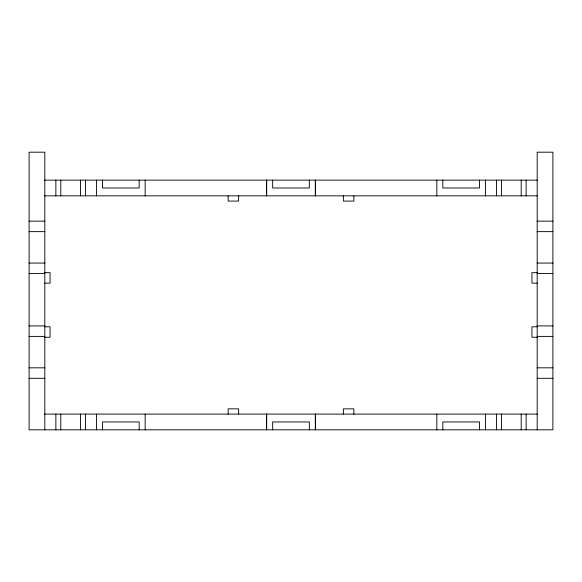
<?xml version="1.0" encoding="UTF-8"?>
<svg xmlns="http://www.w3.org/2000/svg" width="582" height="582" viewBox="0 0 582 582"><rect width="100%" height="100%" fill="white"/><g stroke="black" fill="none" stroke-linecap="round" stroke-linejoin="round"><path stroke-width="0.87" d="M44.647 180.129L537.353 180.129M44.647 195.843L537.353 195.843M29.1 221.16L44.814 221.16M537.186 221.16L552.9 221.16M29.1 231.636L44.814 231.636M537.186 231.636L552.9 231.636M29.1 263.064L44.814 263.064M537.186 263.064L552.9 263.064M44.814 272.667L50.052 272.667L50.052 283.143L44.814 283.143M537.186 272.667L531.948 272.667L531.948 283.143L537.186 283.143M29.1 273.54L44.814 273.54M537.186 273.54L552.9 273.54M29.1 325.92L44.814 325.92M537.186 325.92L552.9 325.92M44.814 326.793L50.052 326.793L50.052 337.269L44.814 337.269M537.186 326.793L531.948 326.793L531.948 337.269L537.186 337.269M29.1 336.396L44.814 336.396M537.186 336.396L552.9 336.396M29.1 367.824L44.814 367.824M537.186 367.824L552.9 367.824M29.1 378.3L44.814 378.3M537.186 378.3L552.9 378.3M44.647 414.093L537.353 414.093M537.186 429.807L537.186 152.193L552.9 152.193L552.9 429.807L29.1 429.807L29.1 152.193L44.814 152.193L44.814 429.807M526.135 180.129L526.135 195.843M526.135 414.093L526.135 429.807M521.203 180.129L521.203 195.843M521.203 414.093L521.203 429.807M501.444 180.129L501.444 195.843M501.444 414.093L501.444 429.807M496.511 180.129L496.511 195.843M496.511 414.093L496.511 429.807M485.461 180.129L485.461 195.843M485.461 414.093L485.461 429.807M479.481 180.129L479.481 187.986L442.815 187.986L442.815 180.129M479.481 429.807L479.481 421.95L442.815 421.95L442.815 429.807M436.835 180.129L436.835 195.843M436.835 414.093L436.835 429.807M353.856 195.843L353.856 201.081L343.38 201.081L343.38 195.843M353.856 414.093L353.856 408.855L343.38 408.855L343.38 414.093M315.531 180.129L315.531 195.843M315.531 414.093L315.531 429.807M315.313 180.129L315.313 195.843M315.313 414.093L315.313 429.807M309.333 180.129L309.333 187.986L272.667 187.986L272.667 180.129M309.333 429.807L309.333 421.95L272.667 421.95L272.667 429.807M266.687 180.129L266.687 195.843M266.687 414.093L266.687 429.807M266.469 180.129L266.469 195.843M266.469 414.093L266.469 429.807M238.62 195.843L238.62 201.081L228.144 201.081L228.144 195.843M238.62 414.093L238.62 408.855L228.144 408.855L228.144 414.093M145.165 180.129L145.165 195.843M145.165 414.093L145.165 429.807M139.185 180.129L139.185 187.986L102.519 187.986L102.519 180.129M139.185 429.807L139.185 421.95L102.519 421.95L102.519 429.807M96.539 180.129L96.539 195.843M96.539 414.093L96.539 429.807M85.489 180.129L85.489 195.843M85.489 414.093L85.489 429.807M80.556 180.129L80.556 195.843M80.556 414.093L80.556 429.807M60.797 180.129L60.797 195.843M60.797 414.093L60.797 429.807M55.865 180.129L55.865 195.843M55.865 414.093L55.865 429.807"/></g></svg>
